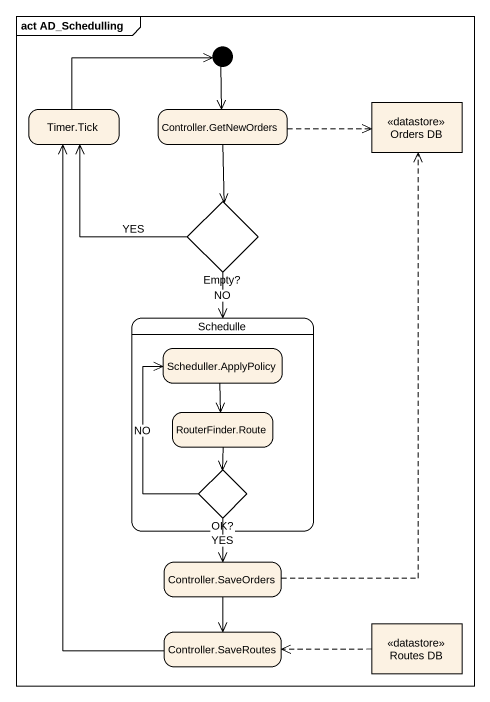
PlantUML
@startuml
mainframe act AD_Schedulling
hide empty description
state initial1 <<start>>
state "Timer.Tick" as Timer_Tick
state "Controller.GetNewOrders" as Controller_GetNewOrders
state "Orders DB" as Orders_DB <<datastore>>
state "Empty?" as Empty <<choice>>
state Schedulle {
  state "Scheduller.ApplyPolicy" as Scheduller_ApplyPolicy
  state "RouterFinder.Route" as RouterFinder_Route
  state "OK?" as OK <<choice>>
}
state "Controller.SaveOrders" as Controller_SaveOrders
state "Controller.SaveRoutes" as Controller_SaveRoutes
state "Routes DB" as Routes_DB <<datastore>>
initial1 --> Controller_GetNewOrders
Timer_Tick -right-> initial1
Controller_GetNewOrders -right[dashed]-> Orders_DB
Controller_GetNewOrders --> Empty
Empty -up-> Timer_Tick : YES
Empty --> Schedulle : NO
Scheduller_ApplyPolicy --> RouterFinder_Route
RouterFinder_Route --> OK
OK -up-> Scheduller_ApplyPolicy : NO
OK --> Controller_SaveOrders : YES
Controller_SaveOrders -up[dashed]-> Orders_DB
Controller_SaveOrders --> Controller_SaveRoutes
Controller_SaveRoutes -up-> Timer_Tick
Routes_DB -left[dashed]-> Controller_SaveRoutes
@enduml
